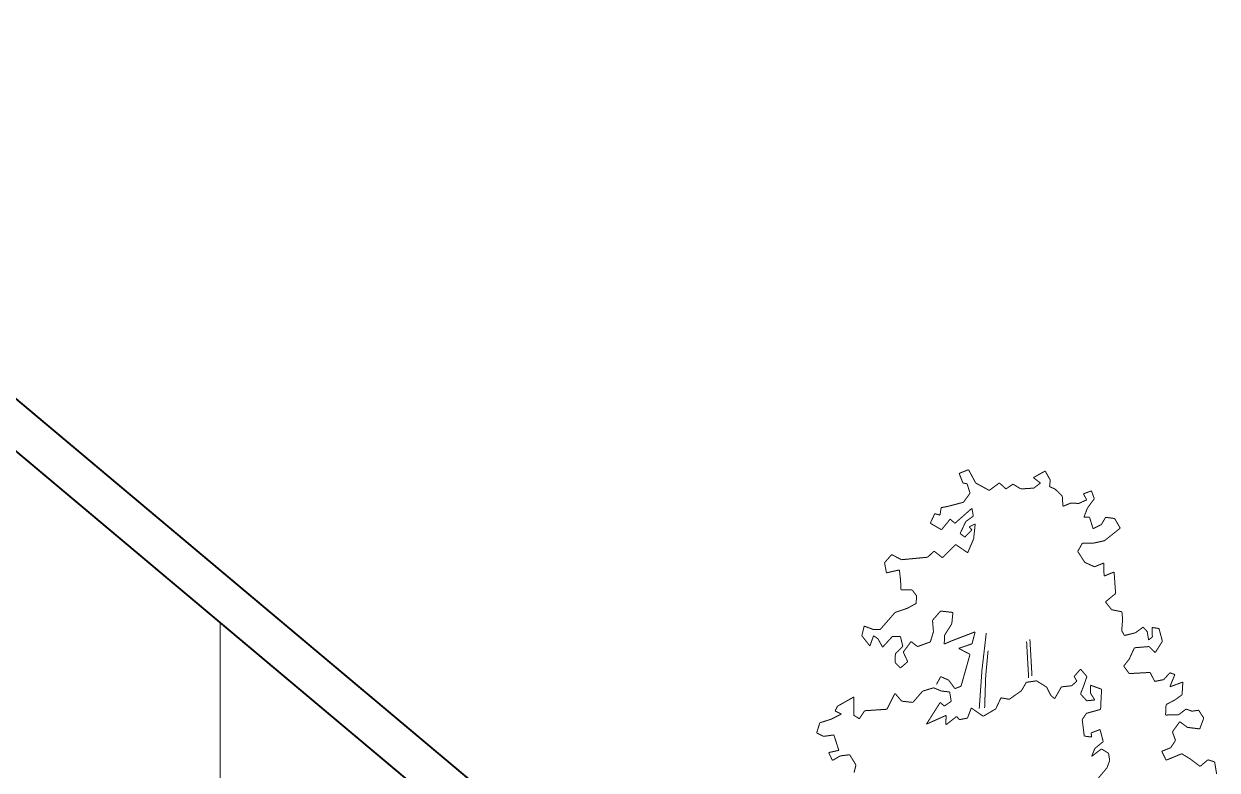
# Model space of a CAD drawing. Extents: x -27.1 to 14.4, y -13.6 to 27.5.
# Drawn here: x -14.47 to -8.52, y 13.41 to 17.13 of the extents above; entities that cross this region are included whole.
import ezdxf

# ---------------------------------------------------------------- set-up
doc = ezdxf.new("R2010")
doc.units = 0
doc.header["$MEASUREMENT"] = 0
doc.layers.add('CUBIERTAS', color=7, linetype='Continuous', lineweight=0, plot=False)
doc.layers.add('MUROS_EXTERIORES', color=7, linetype='Continuous', lineweight=0, plot=False)

msp = doc.modelspace()

# ---------------------------------------------------------------- linework, layer by layer
at = {"color": 0, "linetype": 'Continuous', "const_width": 0.005}
for points in [[(-9.7597, 14.909), (-9.8065, 14.8903)], [(-9.8065, 14.8903), (-9.7877, 14.8423)], [(-9.724, 14.8423), (-9.7597, 14.909)], [(-9.3776, 14.9022), (-9.4365, 14.8693)], [(-9.352, 14.8573), (-9.3776, 14.9022)], [(-9.7877, 14.8423), (-9.7668, 14.8388)], [(-9.7668, 14.8388), (-9.7523, 14.7914)], [(-9.6564, 14.8057), (-9.724, 14.8423)], [(-9.6058, 14.8429), (-9.6564, 14.8057)], [(-9.573, 14.813), (-9.6058, 14.8429)], [(-9.5377, 14.8368), (-9.573, 14.813)], [(-9.4989, 14.8128), (-9.5377, 14.8368)], [(-9.4365, 14.8693), (-9.4012, 14.8423)], [(-9.4012, 14.8423), (-9.4337, 14.8171)], [(-9.3555, 14.8244), (-9.352, 14.8573)], [(-9.3281, 14.8123), (-9.3555, 14.8244)], [(-9.7523, 14.7914), (-9.7853, 14.7464)], [(-9.4337, 14.8171), (-9.4989, 14.8128)], [(-9.2921, 14.7772), (-9.3281, 14.8123)], [(-9.2887, 14.7264), (-9.2921, 14.7772)], [(-9.1466, 14.8033), (-9.1867, 14.7884)], [(-9.1867, 14.7884), (-9.1702, 14.7584)], [(-9.1665, 14.7178), (-9.1323, 14.7641)], [(-9.1323, 14.7641), (-9.1466, 14.8033)], [(-9.8963, 14.7196), (-9.9022, 14.6823)], [(-9.8645, 14.7255), (-9.8963, 14.7196)], [(-9.7853, 14.7464), (-9.8645, 14.7255)], [(-9.8277, 14.6415), (-9.7429, 14.7164)], [(-9.7429, 14.7164), (-9.7358, 14.6775)], [(-9.2487, 14.7427), (-9.2887, 14.7264)], [(-9.2103, 14.7404), (-9.2487, 14.7427)], [(-9.1702, 14.7584), (-9.2103, 14.7404)], [(-9.1843, 14.6715), (-9.1665, 14.7178)], [(-9.9281, 14.6898), (-9.9505, 14.642)], [(-9.9505, 14.642), (-9.8945, 14.6094)], [(-9.9022, 14.6823), (-9.9281, 14.6898)], [(-9.8945, 14.6094), (-9.8513, 14.6625)], [(-9.8513, 14.6625), (-9.8277, 14.6415)], [(-9.7735, 14.6505), (-9.8018, 14.5906)], [(-9.7358, 14.6775), (-9.7735, 14.6505)], [(-9.156, 14.6715), (-9.1843, 14.6715)], [(-9.1384, 14.6147), (-9.156, 14.6715)], [(-9.0759, 14.6715), (-9.0971, 14.6355)], [(-9.0311, 14.6655), (-9.0759, 14.6715)], [(-9.0029, 14.6176), (-9.0311, 14.6655)], [(-9.8018, 14.5906), (-9.7782, 14.5726)], [(-9.7782, 14.5726), (-9.7429, 14.6086)], [(-9.757, 14.6235), (-9.7264, 14.6385)], [(-9.7429, 14.6086), (-9.757, 14.6235)], [(-9.7264, 14.6385), (-9.7343, 14.5638)], [(-9.0971, 14.6355), (-9.1384, 14.6147)], [(-9.0815, 14.5548), (-9.0029, 14.6176)], [(-9.8237, 14.5356), (-9.8896, 14.47)], [(-9.7641, 14.4947), (-9.8237, 14.5356)], [(-9.7343, 14.5638), (-9.7641, 14.4947)], [(-9.215, 14.5013), (-9.192, 14.5423)], [(-9.192, 14.5423), (-9.135, 14.5429)], [(-9.135, 14.5429), (-9.0815, 14.5548)], [(-10.1434, 14.4856), (-10.1787, 14.4453)], [(-10.0941, 14.4601), (-10.1434, 14.4856)], [(-9.9636, 14.4725), (-10.0941, 14.4601)], [(-9.9319, 14.503), (-9.9636, 14.4725)], [(-9.8896, 14.47), (-9.9319, 14.503)], [(-9.1796, 14.4467), (-9.215, 14.5013)], [(-10.1787, 14.4453), (-10.1694, 14.3945)], [(-10.1694, 14.3945), (-10.1048, 14.4093)], [(-10.1048, 14.4093), (-10.099, 14.36)], [(-9.1311, 14.4249), (-9.1796, 14.4467)], [(-9.0853, 14.4437), (-9.1311, 14.4249)], [(-9.0836, 14.3784), (-9.0853, 14.4437)], [(-10.099, 14.36), (-10.0967, 14.3107)], [(-9.0335, 14.3988), (-9.0836, 14.3784)], [(-9.0261, 14.2916), (-9.0335, 14.3988)], [(-10.0967, 14.3107), (-10.0403, 14.309)], [(-10.0403, 14.309), (-10.0186, 14.2789)], [(-9.0767, 14.2499), (-9.0261, 14.2916)], [(-10.0216, 14.2417), (-10.0651, 14.2179)], [(-10.0186, 14.2789), (-10.0216, 14.2417)], [(-9.0462, 14.211), (-9.0767, 14.2499)], [(-10.1262, 14.1972), (-10.2004, 14.1122)], [(-10.0651, 14.2179), (-10.1262, 14.1972)], [(-9.9394, 14.1579), (-9.8994, 14.2041)], [(-9.8994, 14.2041), (-9.8377, 14.1972)], [(-9.8377, 14.1972), (-9.8431, 14.1412)], [(-8.9945, 14.2004), (-9.0462, 14.211)], [(-8.991, 14.1615), (-8.9945, 14.2004)], [(-10.2803, 14.1291), (-10.292, 14.0811)], [(-10.2345, 14.1122), (-10.2803, 14.1291)], [(-10.2004, 14.1122), (-10.2345, 14.1122)], [(-9.9348, 14.1011), (-9.9394, 14.1579)], [(-9.8431, 14.1412), (-9.8796, 14.083)], [(-8.9958, 14.1063), (-8.991, 14.1615)], [(-8.9817, 14.0823), (-8.9958, 14.1063)], [(-8.8888, 14.1239), (-8.9277, 14.0956)], [(-8.8685, 14.1021), (-8.8888, 14.1239)], [(-8.8096, 14.1171), (-8.8442, 14.1223)], [(-8.8442, 14.1223), (-8.8426, 14.0752)], [(-8.7926, 14.0535), (-8.8096, 14.1171)], [(-10.292, 14.0811), (-10.252, 14.0302)], [(-10.252, 14.0302), (-10.2334, 14.0809)], [(-10.2334, 14.0809), (-10.2119, 14.0662)], [(-10.2119, 14.0662), (-10.1883, 14.0242)], [(-10.1883, 14.0242), (-10.1393, 14.0777)], [(-10.1393, 14.0777), (-10.0994, 14.0776)], [(-10.0994, 14.0776), (-10.0877, 14.0282)], [(-10.0854, 13.9998), (-10.0465, 14.052)], [(-10.0465, 14.052), (-10.0139, 14.0272)], [(-10.0139, 14.0272), (-9.9502, 14.0503)], [(-9.9502, 14.0503), (-9.9348, 14.1011)], [(-9.8796, 14.083), (-9.8808, 14.0397)], [(-9.8808, 14.0397), (-9.8467, 14.0545)], [(-9.8467, 14.0545), (-9.7268, 14.1006)], [(-9.7268, 14.1006), (-9.7422, 14.0408)], [(-9.6928, 13.9094), (-9.6713, 14.0941)], [(-9.4598, 13.87), (-9.4702, 14.0524)], [(-9.4432, 13.8806), (-9.4536, 14.063)], [(-8.9277, 14.0956), (-8.9817, 14.0823)], [(-8.8614, 14.0602), (-8.8685, 14.1021)], [(-8.8426, 14.0752), (-8.8614, 14.0602)], [(-8.8284, 13.9972), (-8.7926, 14.0535)], [(-10.1247, 13.9912), (-10.126, 13.9469)], [(-10.0877, 14.0282), (-10.1247, 13.9912)], [(-10.0631, 13.9519), (-10.0854, 13.9998)], [(-9.7422, 14.0408), (-9.8089, 14.0182)], [(-9.8089, 14.0182), (-9.7523, 13.9882)], [(-9.7523, 13.9882), (-9.7971, 13.8294)], [(-9.674, 13.882), (-9.6622, 14.0066)], [(-8.9584, 13.9642), (-8.9321, 14.0212)], [(-8.9321, 14.0212), (-8.8591, 14.0272)], [(-8.8591, 14.0272), (-8.8284, 13.9972)], [(-10.126, 13.9469), (-10.099, 13.9207)], [(-10.099, 13.9207), (-10.0631, 13.9519)], [(-8.9855, 13.9299), (-8.9584, 13.9642)], [(-8.9581, 13.8924), (-8.9855, 13.9299)], [(-9.8984, 13.8774), (-9.9197, 13.8384)], [(-9.8584, 13.8594), (-9.8984, 13.8774)], [(-9.7063, 13.7179), (-9.6928, 13.9094)], [(-9.6794, 13.7213), (-9.674, 13.882)], [(-9.201, 13.9148), (-9.2326, 13.878)], [(-9.2326, 13.878), (-9.2194, 13.8546)], [(-9.1694, 13.878), (-9.201, 13.9148)], [(-9.1852, 13.8311), (-9.1694, 13.878)], [(-8.8539, 13.8982), (-8.9581, 13.8924)], [(-8.8308, 13.8534), (-8.8539, 13.8982)], [(-8.7552, 13.8965), (-8.786, 13.8624)], [(-8.7554, 13.8264), (-8.7305, 13.8875)], [(-8.7305, 13.8875), (-8.7552, 13.8965)], [(-9.9341, 13.8216), (-9.9886, 13.805)], [(-9.8941, 13.8051), (-9.9341, 13.8216)], [(-9.8277, 13.8174), (-9.8584, 13.8594)], [(-9.7971, 13.8294), (-9.8277, 13.8174)], [(-9.4716, 13.8489), (-9.4957, 13.8071)], [(-9.4204, 13.8563), (-9.4716, 13.8489)], [(-9.37, 13.8248), (-9.4204, 13.8563)], [(-9.3489, 13.7829), (-9.37, 13.8248)], [(-9.2965, 13.8261), (-9.33, 13.7675)], [(-9.2454, 13.8319), (-9.2965, 13.8261)], [(-9.2194, 13.8546), (-9.2454, 13.8319)], [(-9.201, 13.791), (-9.1852, 13.8311)], [(-9.0957, 13.8144), (-9.151, 13.8345)], [(-9.151, 13.8345), (-9.151, 13.7943)], [(-9.0983, 13.7709), (-9.0957, 13.8144)], [(-8.786, 13.8624), (-8.8308, 13.8534)], [(-8.7224, 13.8384), (-8.7554, 13.8264)], [(-8.6906, 13.85), (-8.7224, 13.8384)], [(-8.6943, 13.7873), (-8.6906, 13.85)], [(-10.3313, 13.7763), (-10.4131, 13.7301)], [(-10.3327, 13.6851), (-10.3313, 13.7763)], [(-10.1268, 13.7937), (-10.1669, 13.7146)], [(-10.0928, 13.7548), (-10.1268, 13.7937)], [(-10.0376, 13.7487), (-10.0928, 13.7548)], [(-9.9886, 13.805), (-10.0376, 13.7487)], [(-9.8539, 13.801), (-9.8941, 13.8051)], [(-9.8803, 13.7307), (-9.846, 13.7541)], [(-9.846, 13.7541), (-9.8539, 13.801)], [(-9.598, 13.7715), (-9.624, 13.7163)], [(-9.5564, 13.7642), (-9.598, 13.7715)], [(-9.4957, 13.8071), (-9.5564, 13.7642)], [(-9.33, 13.7675), (-9.3489, 13.7829)], [(-9.1703, 13.757), (-9.201, 13.791)], [(-9.1299, 13.7608), (-9.1703, 13.757)], [(-9.151, 13.7943), (-9.1299, 13.7608)], [(-9.1009, 13.714), (-9.0983, 13.7709)], [(-8.7743, 13.7381), (-8.7284, 13.7619)], [(-8.7284, 13.7619), (-8.6943, 13.7873)], [(-10.3937, 13.6905), (-10.4467, 13.6645)], [(-10.4131, 13.7301), (-10.4255, 13.7063)], [(-10.4255, 13.7063), (-10.3937, 13.6905)], [(-10.2778, 13.7073), (-10.3045, 13.6671)], [(-10.1669, 13.7146), (-10.2778, 13.7073)], [(-9.9698, 13.6403), (-9.9013, 13.7483)], [(-9.9013, 13.7483), (-9.8803, 13.7307)], [(-9.746, 13.7207), (-9.7651, 13.6703)], [(-9.6863, 13.6798), (-9.746, 13.7207)], [(-9.624, 13.7163), (-9.6863, 13.6798)], [(-9.1927, 13.6629), (-9.1715, 13.6943)], [(-9.1715, 13.6943), (-9.1009, 13.714)], [(-8.7767, 13.6858), (-8.7743, 13.7381)], [(-8.6744, 13.7155), (-8.712, 13.6872)], [(-8.645, 13.705), (-8.6744, 13.7155)], [(-8.6116, 13.7096), (-8.645, 13.705)], [(-8.5863, 13.6704), (-8.6116, 13.7096)], [(-10.5016, 13.647), (-10.5174, 13.5968)], [(-10.4467, 13.6645), (-10.5016, 13.647)], [(-10.3045, 13.6671), (-10.3327, 13.6851)], [(-9.872, 13.684), (-9.9698, 13.6403)], [(-9.8724, 13.637), (-9.872, 13.684)], [(-9.8191, 13.6787), (-9.8724, 13.637)], [(-9.805, 13.6629), (-9.8191, 13.6787)], [(-9.7651, 13.6703), (-9.805, 13.6629)], [(-9.1823, 13.5807), (-9.1927, 13.6629)], [(-8.712, 13.6872), (-8.7767, 13.6858)], [(-8.7427, 13.6021), (-8.7059, 13.6526)], [(-8.7059, 13.6526), (-8.6675, 13.6243)], [(-8.6064, 13.6167), (-8.5863, 13.6704)], [(-10.5174, 13.5968), (-10.4832, 13.5794)], [(-10.4832, 13.5794), (-10.4315, 13.5867)], [(-10.4315, 13.5867), (-10.4068, 13.5098)], [(-9.1453, 13.5762), (-9.1823, 13.5807)], [(-9.1036, 13.6135), (-9.1483, 13.5968)], [(-9.1483, 13.5968), (-9.1453, 13.5762)], [(-9.0878, 13.5533), (-9.1036, 13.6135)], [(-8.7271, 13.5597), (-8.7427, 13.6021)], [(-8.6675, 13.6243), (-8.6064, 13.6167)], [(-9.1457, 13.4796), (-9.1295, 13.5193)], [(-9.0966, 13.517), (-9.1457, 13.4796)], [(-9.1295, 13.5193), (-9.0878, 13.5533)], [(-9.0614, 13.4953), (-9.0966, 13.517)], [(-8.7958, 13.5051), (-8.7511, 13.5229)], [(-8.7511, 13.5229), (-8.7271, 13.5597)], [(-10.4068, 13.5098), (-10.4575, 13.4986)], [(-10.4575, 13.4986), (-10.4384, 13.4595)], [(-10.4384, 13.4595), (-10.4, 13.4821)], [(-10.4, 13.4821), (-10.3529, 13.4879)], [(-10.3529, 13.4879), (-10.3213, 13.437)], [(-9.0685, 13.4236), (-9.0555, 13.4594)], [(-9.0555, 13.4594), (-9.0614, 13.4953)], [(-8.7742, 13.4608), (-8.7958, 13.5051)], [(-8.6959, 13.4929), (-8.7742, 13.4608)], [(-8.6548, 13.4674), (-8.6959, 13.4929)], [(-8.6043, 13.4299), (-8.6548, 13.4674)], [(-8.5655, 13.4627), (-8.6043, 13.4299)], [(-8.532, 13.4521), (-8.5655, 13.4627)], [(-8.5221, 13.3919), (-8.532, 13.4521)], [(-10.3213, 13.437), (-10.3307, 13.399)], [(-9.1167, 13.3658), (-9.0685, 13.4236)]]:
    msp.add_lwpolyline(points, dxfattribs=at)
at = {"layer": 'CUBIERTAS', "color": 220, "linetype": 'Continuous', "const_width": 0.009}
for points in [[(-16.7335, 17.1266), (-11.2559, 12.5303)], [(-16.7335, 16.8655), (-11.2559, 12.2692)]]:
    msp.add_lwpolyline(points, dxfattribs=at)
at = {"layer": 'MUROS_EXTERIORES', "color": 7, "linetype": 'Continuous', "const_width": 0.005}
msp.add_lwpolyline([(-13.4928, 14.1462), (-13.4928, 10.1598)], dxfattribs=at)

doc.saveas('drawing.dxf')
